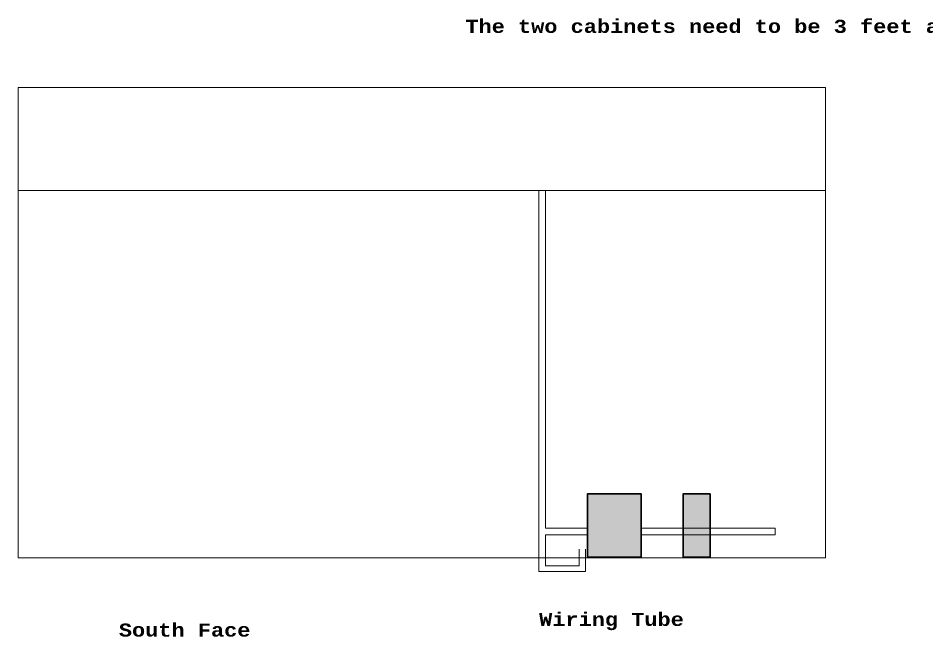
# Model space of a CAD drawing. Header units: millimetres. Extents: x -2681 to 38483, y -18874 to 13786.
# Drawn here: x 6 to 20775, y -18874 to -4735 of the extents above; entities that cross this region are included whole.
import ezdxf

# ---------------------------------------------------------------- set-up
doc = ezdxf.new("R2010")
doc.units = ezdxf.units.MM
doc.header["$MEASUREMENT"] = 0
doc.layers.get('0').update_dxf_attribs({"lineweight": 20})
doc.layers.add('dimension', color=21, linetype='Continuous')
doc.layers.add('tube', color=21, linetype='Continuous')
doc.styles.get("Standard").update_dxf_attribs({"font": 'courbd.ttf', "height": 300})

msp = doc.modelspace()

# ---------------------------------------------------------------- hatches: boundary and pattern name
at = {"lineweight": 20}
h = msp.add_hatch(dxfattribs=at)
h.set_pattern_fill('ANSI31', color=1)
h.paths.add_polyline_path([(14248.401, -15608.968), (13016.501, -15608.968), (13016.501, -17050.418), (14248.401, -17050.418)])
h.paths.add_polyline_path([(15819.451, -15608.968), (15203.501, -15608.968), (15203.501, -16388.091), (15819.451, -16388.091)])
h.paths.add_polyline_path([(15819.451, -16546.091), (15203.501, -16546.091), (15203.501, -17050.418), (15819.451, -17050.418)])
h.paths.add_polyline_path([(15819.451, -16388.091), (15203.501, -16388.091), (15203.501, -16546.091), (15819.451, -16546.091)])

# ---------------------------------------------------------------- linework, layer by layer
for p, q in [((18456.341, -6318.06), (6.341, -6318.06)), ((6.341, -6318.06), (6.341, -17068.06)), ((18456.341, -17068.06), (18456.341, -6318.06)), ((6.341, -8669.591), (18456.341, -8669.591)), ((6.341, -17068.06), (18456.341, -17068.06))]:
    msp.add_line(p, q)
at = {"color": 1, "lineweight": 30}
for points in [[(13016.501, -17050.418), (14248.401, -17050.418), (14248.401, -15608.968), (13016.501, -15608.968)], [(15203.501, -17050.418), (15819.451, -17050.418), (15819.451, -15608.968), (15203.501, -15608.968)]]:
    msp.add_lwpolyline(points, close=True, dxfattribs=at)
at = {"layer": 'tube', "lineweight": 20}
for points in [[(12058.364, -17377.591), (11903.364, -17377.591), (11903.364, -8669.591)], [(12058.364, -8669.591), (12058.364, -16388.091)], [(12058.364, -16388.091), (13016.501, -16388.091)], [(14248.401, -16388.091), (17306.364, -16388.091), (17306.364, -16546.091), (14248.401, -16546.091)], [(13016.501, -16546.091), (12058.364, -16546.091)], [(12058.364, -16546.091), (12058.364, -17249.091)], [(12830.533, -16872.047), (12830.533, -17249.091)], [(12971.033, -17377.591), (12971.033, -16872.047)], [(12830.533, -17249.091), (12058.364, -17249.091)], [(12058.364, -17377.591), (12971.033, -17377.591)]]:
    msp.add_lwpolyline(points, dxfattribs=at)

# ---------------------------------------------------------------- texts
at = {"lineweight": 20}
msp.add_text('South Face', height=300, dxfattribs=at).set_placement((2307.864, -18869.762))
at = {"layer": 'dimension', "color": 1, "lineweight": 20}
msp.add_text('The two cabinets need to be 3 feet apart.', height=300, dxfattribs=at).set_placement((10228.015, -5071.542))
at = {"layer": 'dimension', "lineweight": 20}
msp.add_text('Wiring Tube', height=300, dxfattribs=at).set_placement((11913.368, -18626.262))

doc.saveas('drawing.dxf')
